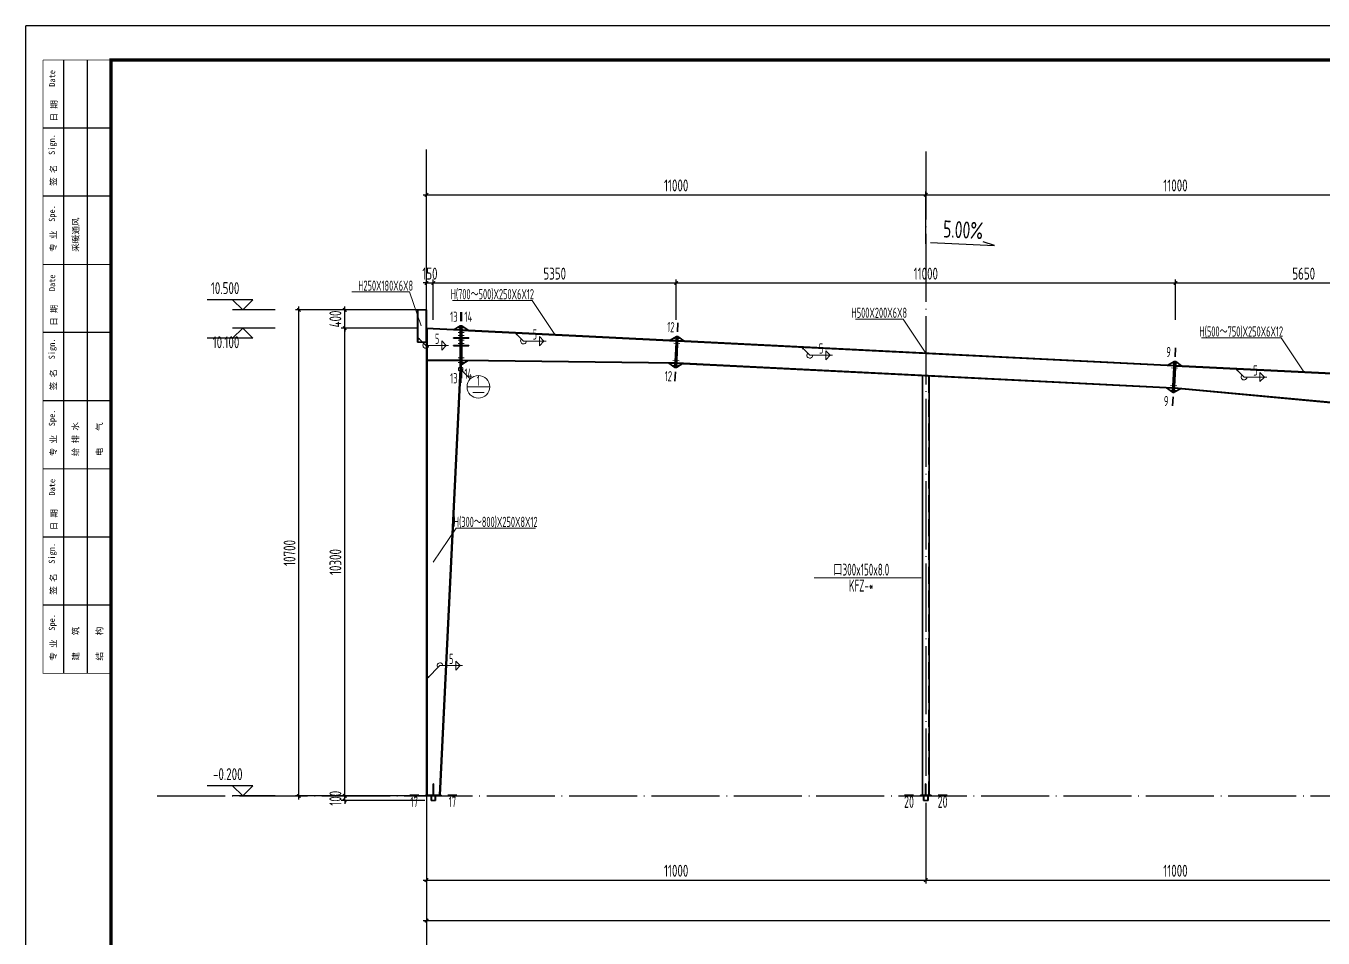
# Model space of a CAD drawing. Extents: x 899043 to 2598688, y -137197 to 211789.
# Drawn here: x 2015292 to 2072444, y 89980 to 130135 of the extents above; entities that cross this region are included whole.
import ezdxf
from ezdxf.enums import TextEntityAlignment as Align

# ---------------------------------------------------------------- set-up
doc = ezdxf.new("R2010")
doc.units = 0
doc.header["$LTSCALE"] = 1500
doc.header["$MEASUREMENT"] = 0
doc.linetypes.add('DASH', pattern=[0.35, 0.25, -0.1])
doc.linetypes.add('DOTE', pattern=[2.42, 2, -0.2, 0.02, -0.2])
for name, color, linetype in [('00-tk', 151, 'Continuous'), ('AXIS', 3, 'Continuous'), ('DIM', 3, 'Continuous'), ('THIN', 7, 'Continuous')]:
    doc.layers.add(name, color=color, linetype=linetype)
for name, color, linetype, lineweight in [('10', 7, 'Continuous', 35), ('114', 2, 'Continuous', 18), ('116', 1, 'Continuous', 35), ('14', 2, 'Continuous', 35), ('墙线__粗线', 7, 'Continuous', 18), ('字符串标注', 9, 'Continuous', 18), ('焊缝标注', 9, 'Continuous', 18), ('索引符号标注', 9, 'Continuous', 18), ('钢板标注', 9, 'Continuous', 18)]:
    doc.layers.add(name, color=color, linetype=linetype, lineweight=lineweight)
doc.styles.add('DS6HT', font='simhei.ttf', dxfattribs={"width": 0.8})
doc.styles.add('FromPkpm', font='Pkpmeng', dxfattribs={"width": 0.7, "bigfont": 'hztxt'})
doc.styles.add('TSSD_Dimension', font='Tssdeng.shx', dxfattribs={"width": 0.7, "bigfont": 'hztxt.shx'})
doc.styles.add('TSSD_Label', font='Tssdeng.shx', dxfattribs={"width": 0.7, "bigfont": 'hztxt.shx'})
doc.dimstyles.new('TSSD_75_150', dxfattribs={"dimtxt": 525, "dimasz": 150, "dimexe": 150, "dimexo": 375, "dimgap": 150, "dimtad": 1, "dimdec": 0, "dimlfac": 0.5, "dimzin": 0, "dimdsep": 46, "dimtxsty": 'TSSD_Dimension', "dimblk": 'ARCHTICK', "dimblk1": 'ARCHTICK', "dimblk2": 'ARCHTICK', "dimcen": 0, "dimdle": 150, "dimclrt": 7, "dimadec": 0, "dimazin": 0, "dimtfac": 1, "dimtdec": 0, "dimtix": 1, "dimtmove": 2, "dimatfit": 3, "dimfxl": 0, "dimtolj": 1, "dimtzin": 0, "dimarcsym": 0})

# ---------------------------------------------------------------- blocks, each defined once
blk = doc.blocks.new('_ArchTick')
at = {"color": 0, "linetype": 'ByBlock', "const_width": 0.4}
blk.add_lwpolyline([(-0.5, -0.5), (0.5, 0.5)], dxfattribs=at)
blk = doc.blocks.new('*D545')
at = {"layer": 'Defpoints', "color": 0}
for p in [(2033241, 118819), (2032941, 116819), (2033241, 116819)]:
    blk.add_point(p, dxfattribs=at)
at = {"layer": 'DIM', "color": 0, "lineweight": -2}
for p, q in [((2032941, 117194), (2032941, 118969)), ((2033241, 117194), (2033241, 118969)), ((2032941, 118819), (2032791, 118819)), ((2032941, 118819), (2033241, 118819)), ((2033241, 118819), (2033391, 118819))]:
    blk.add_line(p, q, dxfattribs=at)
at = {"layer": 'DIM', "color": 0, "lineweight": -2, "xscale": 150, "yscale": 150, "zscale": 150}
blk.add_blockref('_ArchTick', (2032941, 118819), dxfattribs=at)
at = {"layer": 'DIM', "color": 0, "lineweight": -2, "xscale": 150, "yscale": 150, "zscale": 150, "rotation": 180}
blk.add_blockref('_ArchTick', (2033241, 118819), dxfattribs=at)
at = {"layer": 'DIM', "color": 7, "insert": (2033091, 119231), "char_height": 525, "attachment_point": 5, "style": 'TSSD_Dimension'}
blk.add_mtext('\\A1;150', dxfattribs=at)
blk = doc.blocks.new('*D546')
at = {"layer": 'Defpoints', "color": 0}
for p in [(2043941, 118819), (2033241, 116819), (2043941, 116819)]:
    blk.add_point(p, dxfattribs=at)
at = {"layer": 'DIM', "color": 0, "lineweight": -2}
for p, q in [((2033241, 117194), (2033241, 118969)), ((2043941, 117194), (2043941, 118969)), ((2033091, 118819), (2044091, 118819))]:
    blk.add_line(p, q, dxfattribs=at)
at = {"layer": 'DIM', "color": 0, "lineweight": -2, "xscale": 150, "yscale": 150, "zscale": 150, "rotation": 180}
blk.add_blockref('_ArchTick', (2033241, 118819), dxfattribs=at)
at = {"layer": 'DIM', "color": 0, "lineweight": -2, "xscale": 150, "yscale": 150, "zscale": 150}
blk.add_blockref('_ArchTick', (2043941, 118819), dxfattribs=at)
at = {"layer": 'DIM', "color": 7, "insert": (2038591, 119231), "char_height": 525, "attachment_point": 5, "style": 'TSSD_Dimension'}
blk.add_mtext('\\A1;5350', dxfattribs=at)
blk = doc.blocks.new('*D547')
at = {"layer": 'Defpoints', "color": 0}
for p in [(2065941, 118819), (2043941, 116819), (2065941, 116819)]:
    blk.add_point(p, dxfattribs=at)
at = {"layer": 'DIM', "color": 0, "lineweight": -2}
for p, q in [((2043941, 117194), (2043941, 118969)), ((2065941, 117194), (2065941, 118969)), ((2043791, 118819), (2066091, 118819))]:
    blk.add_line(p, q, dxfattribs=at)
at = {"layer": 'DIM', "color": 0, "lineweight": -2, "xscale": 150, "yscale": 150, "zscale": 150, "rotation": 180}
blk.add_blockref('_ArchTick', (2043941, 118819), dxfattribs=at)
at = {"layer": 'DIM', "color": 0, "lineweight": -2, "xscale": 150, "yscale": 150, "zscale": 150}
blk.add_blockref('_ArchTick', (2065941, 118819), dxfattribs=at)
at = {"layer": 'DIM', "color": 7, "insert": (2054941, 119231), "char_height": 525, "attachment_point": 5, "style": 'TSSD_Dimension'}
blk.add_mtext('\\A1;11000', dxfattribs=at)
blk = doc.blocks.new('*D548')
at = {"layer": 'Defpoints', "color": 0}
for p in [(2077241, 118819), (2065941, 116819), (2077241, 116819)]:
    blk.add_point(p, dxfattribs=at)
at = {"layer": 'DIM', "color": 0, "lineweight": -2}
for p, q in [((2065941, 117194), (2065941, 118969)), ((2077241, 117194), (2077241, 118969)), ((2065791, 118819), (2077391, 118819))]:
    blk.add_line(p, q, dxfattribs=at)
at = {"layer": 'DIM', "color": 0, "lineweight": -2, "xscale": 150, "yscale": 150, "zscale": 150, "rotation": 180}
blk.add_blockref('_ArchTick', (2065941, 118819), dxfattribs=at)
at = {"layer": 'DIM', "color": 0, "lineweight": -2, "xscale": 150, "yscale": 150, "zscale": 150}
blk.add_blockref('_ArchTick', (2077241, 118819), dxfattribs=at)
at = {"layer": 'DIM', "color": 7, "insert": (2071591, 119231), "char_height": 525, "attachment_point": 5, "style": 'TSSD_Dimension'}
blk.add_mtext('\\A1;5650', dxfattribs=at)
blk = doc.blocks.new('*D556')
at = {"layer": 'Defpoints', "color": 0}
for p in [(2032941, 96314), (2054941, 96314), (2054941, 92530)]:
    blk.add_point(p, dxfattribs=at)
at = {"layer": 'DIM', "color": 0, "lineweight": -2}
for p, q in [((2032941, 95939), (2032941, 92380)), ((2054941, 95939), (2054941, 92380)), ((2032791, 92530), (2055091, 92530))]:
    blk.add_line(p, q, dxfattribs=at)
at = {"layer": 'DIM', "color": 0, "lineweight": -2, "xscale": 150, "yscale": 150, "zscale": 150, "rotation": 180}
blk.add_blockref('_ArchTick', (2032941, 92530), dxfattribs=at)
at = {"layer": 'DIM', "color": 0, "lineweight": -2, "xscale": 150, "yscale": 150, "zscale": 150}
blk.add_blockref('_ArchTick', (2054941, 92530), dxfattribs=at)
at = {"layer": 'DIM', "color": 7, "insert": (2043941, 92943), "char_height": 525, "attachment_point": 5, "style": 'TSSD_Dimension'}
blk.add_mtext('\\A1;11000', dxfattribs=at)
blk = doc.blocks.new('*D557')
at = {"layer": 'Defpoints', "color": 0}
for p in [(2054941, 96314), (2076941, 96314), (2076941, 92530)]:
    blk.add_point(p, dxfattribs=at)
at = {"layer": 'DIM', "color": 0, "lineweight": -2}
for p, q in [((2054941, 95939), (2054941, 92380)), ((2076941, 95939), (2076941, 92380)), ((2054791, 92530), (2077091, 92530))]:
    blk.add_line(p, q, dxfattribs=at)
at = {"layer": 'DIM', "color": 0, "lineweight": -2, "xscale": 150, "yscale": 150, "zscale": 150, "rotation": 180}
blk.add_blockref('_ArchTick', (2054941, 92530), dxfattribs=at)
at = {"layer": 'DIM', "color": 0, "lineweight": -2, "xscale": 150, "yscale": 150, "zscale": 150}
blk.add_blockref('_ArchTick', (2076941, 92530), dxfattribs=at)
at = {"layer": 'DIM', "color": 7, "insert": (2065941, 92943), "char_height": 525, "attachment_point": 5, "style": 'TSSD_Dimension'}
blk.add_mtext('\\A1;11000', dxfattribs=at)
blk = doc.blocks.new('*D562')
at = {"layer": 'Defpoints', "color": 0}
for p in [(2032941, 96314), (2140941, 96314), (2140941, 90750)]:
    blk.add_point(p, dxfattribs=at)
at = {"layer": 'DIM', "color": 0, "lineweight": -2}
for p, q in [((2032941, 95939), (2032941, 90600)), ((2140941, 95939), (2140941, 90600)), ((2032791, 90750), (2141091, 90750))]:
    blk.add_line(p, q, dxfattribs=at)
at = {"layer": 'DIM', "color": 0, "lineweight": -2, "xscale": 150, "yscale": 150, "zscale": 150, "rotation": 180}
blk.add_blockref('_ArchTick', (2032941, 90750), dxfattribs=at)
at = {"layer": 'DIM', "color": 0, "lineweight": -2, "xscale": 150, "yscale": 150, "zscale": 150}
blk.add_blockref('_ArchTick', (2140941, 90750), dxfattribs=at)
at = {"layer": 'DIM', "color": 7, "insert": (2086941, 91162), "char_height": 525, "attachment_point": 5, "style": 'TSSD_Dimension'}
blk.add_mtext('\\A1;54000', dxfattribs=at)
blk = doc.blocks.new('*D563')
at = {"layer": 'Defpoints', "color": 0}
for p in [(2029338, 96234), (2033241, 96234), (2033241, 96034)]:
    blk.add_point(p, dxfattribs=at)
at = {"layer": 'DIM', "color": 0, "lineweight": -2}
for p, q in [((2032866, 96234), (2029188, 96234)), ((2032866, 96034), (2029188, 96034)), ((2029338, 96234), (2029338, 96384)), ((2029338, 96034), (2029338, 96234)), ((2029338, 96034), (2029338, 95884))]:
    blk.add_line(p, q, dxfattribs=at)
at = {"layer": 'DIM', "color": 0, "lineweight": -2, "xscale": 150, "yscale": 150, "zscale": 150}
for p, rotation in [((2029338, 96234), 270), ((2029338, 96034), 90)]:
    blk.add_blockref('_ArchTick', p, dxfattribs=dict(at, rotation=rotation))
at = {"layer": 'DIM', "color": 7, "insert": (2028926, 96134), "char_height": 525, "attachment_point": 5, "rotation": 90, "style": 'TSSD_Dimension'}
blk.add_mtext('\\A1;100', dxfattribs=at)
blk = doc.blocks.new('*D568')
at = {"layer": 'Defpoints', "color": 0}
for p in [(2029338, 116834), (2032941, 116834), (2032941, 96234)]:
    blk.add_point(p, dxfattribs=at)
at = {"layer": 'DIM', "color": 0, "lineweight": -2}
for p, q in [((2032566, 116834), (2029188, 116834)), ((2029338, 96084), (2029338, 116984)), ((2032566, 96234), (2029188, 96234))]:
    blk.add_line(p, q, dxfattribs=at)
at = {"layer": 'DIM', "color": 0, "lineweight": -2, "xscale": 150, "yscale": 150, "zscale": 150}
for p, rotation in [((2029338, 116834), 90), ((2029338, 96234), 270)]:
    blk.add_blockref('_ArchTick', p, dxfattribs=dict(at, rotation=rotation))
at = {"layer": 'DIM', "color": 7, "insert": (2028926, 106534), "char_height": 525, "attachment_point": 5, "rotation": 90, "style": 'TSSD_Dimension'}
blk.add_mtext('\\A1;10300', dxfattribs=at)
blk = doc.blocks.new('*D569')
at = {"layer": 'Defpoints', "color": 0}
for p in [(2029338, 117634), (2032941, 117634), (2032941, 116834)]:
    blk.add_point(p, dxfattribs=at)
at = {"layer": 'DIM', "color": 0, "lineweight": -2}
for p, q in [((2029338, 117634), (2029338, 117784)), ((2032566, 117634), (2029188, 117634)), ((2029338, 116834), (2029338, 117634)), ((2032566, 116834), (2029188, 116834)), ((2029338, 116834), (2029338, 116684))]:
    blk.add_line(p, q, dxfattribs=at)
at = {"layer": 'DIM', "color": 0, "lineweight": -2, "xscale": 150, "yscale": 150, "zscale": 150}
for p, rotation in [((2029338, 117634), 270), ((2029338, 116834), 90)]:
    blk.add_blockref('_ArchTick', p, dxfattribs=dict(at, rotation=rotation))
at = {"layer": 'DIM', "color": 7, "insert": (2028926, 117234), "char_height": 525, "attachment_point": 5, "rotation": 90, "style": 'TSSD_Dimension'}
blk.add_mtext('\\A1;400', dxfattribs=at)
blk = doc.blocks.new('*D570')
at = {"layer": 'Defpoints', "color": 0}
for p in [(2027320, 117634), (2030204, 117634), (2030204, 96234)]:
    blk.add_point(p, dxfattribs=at)
at = {"layer": 'DIM', "color": 0, "lineweight": -2}
for p, q in [((2027320, 96084), (2027320, 117784)), ((2029829, 117634), (2027170, 117634)), ((2029829, 96234), (2027170, 96234))]:
    blk.add_line(p, q, dxfattribs=at)
at = {"layer": 'DIM', "color": 0, "lineweight": -2, "xscale": 150, "yscale": 150, "zscale": 150}
for p, rotation in [((2027320, 117634), 90), ((2027320, 96234), 270)]:
    blk.add_blockref('_ArchTick', p, dxfattribs=dict(at, rotation=rotation))
at = {"layer": 'DIM', "color": 7, "insert": (2026907, 106934), "char_height": 525, "attachment_point": 5, "rotation": 90, "style": 'TSSD_Dimension'}
blk.add_mtext('\\A1;10700', dxfattribs=at)
blk = doc.blocks.new('*D571')
at = {"layer": 'Defpoints', "color": 0}
for p in [(2054941, 122702), (2032941, 120168), (2054941, 120168)]:
    blk.add_point(p, dxfattribs=at)
at = {"layer": 'DIM', "color": 0, "lineweight": -2}
for p, q in [((2032791, 122702), (2055091, 122702)), ((2032941, 120543), (2032941, 122852)), ((2054941, 120543), (2054941, 122852))]:
    blk.add_line(p, q, dxfattribs=at)
at = {"layer": 'DIM', "color": 0, "lineweight": -2, "xscale": 150, "yscale": 150, "zscale": 150, "rotation": 180}
blk.add_blockref('_ArchTick', (2032941, 122702), dxfattribs=at)
at = {"layer": 'DIM', "color": 0, "lineweight": -2, "xscale": 150, "yscale": 150, "zscale": 150}
blk.add_blockref('_ArchTick', (2054941, 122702), dxfattribs=at)
at = {"layer": 'DIM', "color": 7, "insert": (2043941, 123115), "char_height": 525, "attachment_point": 5, "style": 'TSSD_Dimension'}
blk.add_mtext('\\A1;11000', dxfattribs=at)
blk = doc.blocks.new('*D572')
at = {"layer": 'Defpoints', "color": 0}
for p in [(2076941, 122702), (2054941, 120168), (2076941, 120168)]:
    blk.add_point(p, dxfattribs=at)
at = {"layer": 'DIM', "color": 0, "lineweight": -2}
for p, q in [((2054791, 122702), (2077091, 122702)), ((2054941, 120543), (2054941, 122852)), ((2076941, 120543), (2076941, 122852))]:
    blk.add_line(p, q, dxfattribs=at)
at = {"layer": 'DIM', "color": 0, "lineweight": -2, "xscale": 150, "yscale": 150, "zscale": 150, "rotation": 180}
blk.add_blockref('_ArchTick', (2054941, 122702), dxfattribs=at)
at = {"layer": 'DIM', "color": 0, "lineweight": -2, "xscale": 150, "yscale": 150, "zscale": 150}
blk.add_blockref('_ArchTick', (2076941, 122702), dxfattribs=at)
at = {"layer": 'DIM', "color": 7, "insert": (2065941, 123115), "char_height": 525, "attachment_point": 5, "style": 'TSSD_Dimension'}
blk.add_mtext('\\A1;11000', dxfattribs=at)
blk = doc.blocks.new('会签')
at = {"layer": '00-tk'}
for p, q in [((-1400, 24000), (-1400, 6000)), ((-700, 24000), (-700, 6000)), ((0, 22000), (-2000, 22000)), ((0, 20000), (-2000, 20000)), ((0, 16000), (-2000, 16000)), ((0, 14000), (-2000, 14000)), ((0, 10000), (-2000, 10000)), ((0, 8000), (-2000, 8000))]:
    blk.add_line(p, q, dxfattribs=at)
at = {"layer": '00-tk', "const_width": 24.7}
for points in [[(0, 6000), (-2000, 6000), (-2000, 24000)], [(0, 24000), (-2000, 24000)], [(0, 18000), (-2000, 18000)], [(0, 12000), (-2000, 12000)]]:
    blk.add_lwpolyline(points, dxfattribs=at)
at = {"layer": '00-tk', "style": 'DS6HT'}
for s, p in [('Date', (-1642, 23216)), ('日 期', (-1589, 22196)), ('Sign.', (-1651, 21215)), ('签 名', (-1603, 20306)), ('Spe.', (-1648, 19251)), ('采暖通风', (-948, 18370)), ('专 业', (-1608, 18369)), ('Date', (-1642, 17216)), ('日 期', (-1589, 16196)), ('Sign.', (-1651, 15215)), ('签 名', (-1603, 14306)), ('Spe.', (-1648, 13251)), ('给 排 水', (-956, 12372)), ('电    气', (-251, 12372)), ('专 业', (-1608, 12369)), ('Date', (-1642, 11216)), ('日 期', (-1589, 10196)), ('Sign.', (-1651, 9215)), ('签 名', (-1603, 8306)), ('Spe.', (-1648, 7251)), ('建    筑', (-948, 6372)), ('结    构', (-248, 6374)), ('专 业', (-1608, 6369))]:
    blk.add_text(s, height=180, rotation=90, dxfattribs=at).set_placement(p)
blk = doc.blocks.new('A$C16496DF1')
at = {"layer": '00-tk'}
for p, q in [((0, 0), (0, 126150)), ((3750, 1500), (3750, 124650))]:
    blk.add_line(p, q, dxfattribs=at)
at = {"layer": '00-tk', "linetype": 'Continuous'}
blk.add_line((178350, 126150), (0, 126150), dxfattribs=at)
at = {"layer": '00-tk', "const_width": 150}
blk.add_lwpolyline([(3750, 124650), (176850, 124650), (176850, 1500), (3750, 1500)], close=True, dxfattribs=at)
at = {"layer": '00-tk', "xscale": 1.5, "yscale": 1.5, "zscale": 1.5}
blk.add_blockref('会签', (3750, 88650), dxfattribs=at)

msp = doc.modelspace()

# ---------------------------------------------------------------- hatches: boundary and pattern name
at = {"layer": '焊缝标注'}
for points in [[(2036861.2, 116613.9), (2036921.1, 116532.4), (2036942.3, 116553.6)], [(2032556.9, 116422.7), (2032616.8, 116341.2), (2032638.1, 116362.3)], [(2049476.1, 115991.1), (2049535.9, 115909.7), (2049557.2, 115930.8)], [(2068610.5, 115030), (2068670.3, 114948.5), (2068691.6, 114969.6)], [(2032964.9, 101407.6), (2033046.2, 101467.7), (2033025, 101488.9)]]:
    msp.add_hatch(color=256, dxfattribs=at).paths.add_polyline_path(points)

# ---------------------------------------------------------------- linework, layer by layer
at = {"color": 3, "lineweight": 35, "ltscale": 2}
for p, q in [((2032540.9, 116218.9), (2032540.9, 117633.9)), ((2032540.9, 117633.9), (2032556.9, 117633.9)), ((2032540.9, 117633.9), (2032940.9, 117633.9)), ((2032556.9, 116218.9), (2032556.9, 117633.9)), ((2032924.9, 116218.9), (2032924.9, 117633.9)), ((2032924.9, 117633.9), (2032940.9, 117633.9)), ((2032940.9, 116218.9), (2032940.9, 117633.9)), ((2032940.9, 96273.9), (2032940.9, 116809.9)), ((2032940.9, 116809.9), (2032964.9, 116808.7)), ((2032964.9, 96273.9), (2032964.9, 116808.7)), ((2034501.7, 116755.9), (2043940.9, 116283.9)), ((2034501.7, 116731.9), (2043939.7, 116260)), ((2032540.9, 116218.9), (2032940.9, 116218.9)), ((2044012, 116264.3), (2065868.2, 115171.5)), ((2044012.8, 116280.3), (2065869, 115187.5)), ((2033516.9, 96273.9), (2034429.7, 115023.8)), ((2033540.9, 96273.9), (2034453.7, 115023.8)), ((2034429.7, 115023.8), (2034453.7, 115023.8)), ((2034501.7, 115427.9), (2043892.2, 115309.2)), ((2034501.7, 115403.8), (2043891, 115285.2)), ((2043962.9, 115281.6), (2065819.7, 114188.7)), ((2043963.7, 115297.6), (2065820.5, 114204.7)), ((2065939.7, 115160), (2076622.7, 114640)), ((2065940.9, 115183.9), (2076622.7, 114664)), ((2054790.9, 114743), (2054790.9, 96273.9)), ((2055090.9, 114728), (2055090.9, 96273.9)), ((2065891.6, 114185.2), (2076622.7, 113186.4)), ((2065892.8, 114209.2), (2076622.7, 113210.6))]:
    msp.add_line(p, q, dxfattribs=at)
at = {"color": 3, "linetype": 'DASH', "lineweight": 35, "ltscale": 2}
for p, q in [((2054800.9, 114742.5), (2054800.9, 96273.9)), ((2055080.9, 114728.5), (2055080.9, 96273.9))]:
    msp.add_line(p, q, dxfattribs=at)
at = {"layer": '10', "lineweight": 35, "ltscale": 2}
for p, q in [((2034447.7, 117533.8), (2034447.7, 117133.8)), ((2034483.7, 117533.8), (2034483.7, 117133.8)), ((2044015.8, 117061.2), (2043995.8, 116661.7)), ((2065943.4, 115964.8), (2065923.7, 115565.3)), ((2034483.7, 114623.8), (2034483.7, 115023.8)), ((2043887.9, 114502.3), (2043907.8, 114901.8)), ((2034447.7, 114423.8), (2034447.7, 114823.8)), ((2065817.1, 113405.9), (2065836.9, 113805.4)), ((2032200.9, 96273.9), (2032600.9, 96273.9)), ((2034280.9, 96273.9), (2033880.9, 96273.9)), ((2054000.9, 96273.9), (2054400.9, 96273.9)), ((2055880.9, 96273.9), (2055480.9, 96273.9))]:
    msp.add_line(p, q, dxfattribs=at)
at = {"layer": '114', "lineweight": 18, "ltscale": 2}
for p, q in [((2034329.7, 116845.9), (2034601.7, 116845.9)), ((2034329.7, 116641.9), (2034601.7, 116641.9)), ((2034329.7, 116501.9), (2034601.7, 116501.9)), ((2034329.7, 116301.9), (2034601.7, 116301.9)), ((2034329.7, 116161.9), (2034601.7, 116161.9)), ((2043835.3, 116175.1), (2044107, 116161.5)), ((2043845.5, 116378.8), (2044117.2, 116365.2)), ((2034329.7, 115517.9), (2034601.7, 115517.9)), ((2034329.7, 115313.8), (2034601.7, 115313.8)), ((2043786.6, 115200.3), (2044058.3, 115186.7)), ((2043796.8, 115404), (2044068.4, 115390.5)), ((2065763.9, 115086.6), (2066035.6, 115073.2)), ((2065773.5, 115282.3), (2066045.2, 115268.9)), ((2065715.4, 114103.8), (2065987.1, 114090.4)), ((2065725.1, 114299.5), (2065996.7, 114286.1))]:
    msp.add_line(p, q, dxfattribs=at)
at = {"layer": '114', "color": 1, "lineweight": 70, "ltscale": 2}
for p, q in [((2034429.7, 116845.9), (2034501.7, 116845.9)), ((2034429.7, 116641.9), (2034501.7, 116641.9)), ((2034429.7, 116501.9), (2034501.7, 116501.9)), ((2034429.7, 116301.9), (2034501.7, 116301.9)), ((2034429.7, 116161.9), (2034501.7, 116161.9)), ((2043935.2, 116170.1), (2044007.1, 116166.5)), ((2043945.4, 116373.8), (2044017.3, 116370.2)), ((2034429.7, 115517.9), (2034501.7, 115517.9)), ((2034429.7, 115313.8), (2034501.7, 115313.8)), ((2043886.5, 115195.3), (2043958.4, 115191.7)), ((2043896.7, 115399.1), (2043968.6, 115395.5)), ((2065863.8, 115081.7), (2065935.7, 115078.1)), ((2065873.4, 115277.4), (2065945.3, 115273.9)), ((2065815.3, 114098.8), (2065887.2, 114095.3)), ((2065824.9, 114294.6), (2065896.9, 114291.1))]:
    msp.add_line(p, q, dxfattribs=at)
at = {"layer": '116', "lineweight": 35, "ltscale": 2}
for p, q in [((2033140.9, 96233.9), (2033140.9, 96033.9)), ((2033340.9, 96033.9), (2033140.9, 96033.9)), ((2033157.9, 96233.9), (2033157.9, 96033.9)), ((2033323.9, 96233.9), (2033323.9, 96033.9)), ((2033340.9, 96233.9), (2033340.9, 96033.9)), ((2054840.9, 96233.9), (2054840.9, 96033.9)), ((2054840.9, 96033.9), (2055040.9, 96033.9)), ((2054857.9, 96233.9), (2054857.9, 96033.9)), ((2055023.9, 96233.9), (2055023.9, 96033.9)), ((2055040.9, 96233.9), (2055040.9, 96033.9))]:
    msp.add_line(p, q, dxfattribs=at)
at = {"layer": '14', "lineweight": 35, "ltscale": 2}
for p, q in [((2032940.9, 116833.9), (2034429.7, 116759.5)), ((2032940.9, 116809.9), (2032940.9, 116833.9)), ((2034429.7, 116735.5), (2032940.9, 116809.9)), ((2034160, 116773), (2034429.7, 116929.5)), ((2034389.7, 116761.5), (2034160, 116773)), ((2034429.7, 116799.5), (2034389.7, 116761.5)), ((2034429.7, 115023.8), (2034429.7, 116933.8)), ((2034429.7, 116933.8), (2034465.7, 116933.8)), ((2034429.7, 116929.5), (2034429.7, 116799.5)), ((2034429.7, 116759.5), (2034429.7, 116735.5)), ((2034465.7, 116933.8), (2034465.7, 115023.8)), ((2034465.7, 115223.8), (2034465.7, 116933.8)), ((2034465.7, 116933.8), (2034501.7, 116933.8)), ((2034501.7, 116933.8), (2034501.7, 115223.8)), ((2034501.7, 116795.9), (2034501.7, 116925.9)), ((2034501.7, 116925.9), (2034771.3, 116742.4)), ((2034541.6, 116753.9), (2034501.7, 116795.9)), ((2034771.3, 116742.4), (2034541.6, 116753.9)), ((2034429.7, 116411.9), (2034129.7, 116411.9)), ((2034129.7, 116411.9), (2034129.7, 116391.9)), ((2034129.7, 116391.9), (2034429.7, 116391.9)), ((2034429.7, 116071.9), (2034129.7, 116071.9)), ((2034129.7, 116071.9), (2034129.7, 116051.9)), ((2034129.7, 116051.9), (2034429.7, 116051.9)), ((2034429.7, 116391.9), (2034429.7, 116411.9)), ((2034429.7, 116051.9), (2034429.7, 116071.9)), ((2034501.7, 116411.9), (2034801.7, 116411.9)), ((2034501.7, 116391.9), (2034501.7, 116411.9)), ((2034801.7, 116391.9), (2034501.7, 116391.9)), ((2034501.7, 116071.9), (2034801.7, 116071.9)), ((2034501.7, 116051.9), (2034501.7, 116071.9)), ((2034801.7, 116051.9), (2034501.7, 116051.9)), ((2034801.7, 116411.9), (2034801.7, 116391.9)), ((2034801.7, 116071.9), (2034801.7, 116051.9)), ((2043671.2, 116297.4), (2043949.9, 116463.7)), ((2043901, 116285.9), (2043671.2, 116297.4)), ((2043881.9, 115103.4), (2043949.9, 116463.7)), ((2043942.9, 116323.9), (2043901, 116285.9)), ((2043985.8, 116461.9), (2043917.8, 115101.6)), ((2043917.8, 115101.6), (2043985.8, 116461.9)), ((2043949.9, 116463.7), (2043942.9, 116323.9)), ((2043949.9, 116463.7), (2043985.8, 116461.9)), ((2044021.8, 116460.1), (2043953.8, 115099.8)), ((2043985.8, 116461.9), (2044021.8, 116460.1)), ((2044014.8, 116320.3), (2044021.8, 116460.1)), ((2044052.8, 116278.3), (2044014.8, 116320.3)), ((2044021.8, 116460.1), (2044282.5, 116266.8)), ((2044282.5, 116266.8), (2044052.8, 116278.3)), ((2032964.9, 115427.8), (2034429.7, 115427.8)), ((2032964.9, 115403.8), (2032964.9, 115427.8)), ((2034429.7, 115403.8), (2032964.9, 115403.8)), ((2034429.7, 115427.8), (2034429.7, 115403.8)), ((2034465.7, 115023.8), (2034429.7, 115023.8)), ((2034501.7, 115223.8), (2034465.7, 115223.8)), ((2034501.7, 115363.8), (2034541.7, 115403.3)), ((2034771.6, 115400.4), (2034501.7, 115233.8)), ((2034501.7, 115233.8), (2034501.7, 115363.8)), ((2034541.7, 115403.3), (2034771.6, 115400.4)), ((2043882, 115105.4), (2043621, 115288.6)), ((2043621, 115288.6), (2043851, 115285.7)), ((2043851, 115285.7), (2043889, 115245.2)), ((2043917.8, 115101.6), (2043881.9, 115103.4)), ((2043889, 115245.2), (2043882, 115105.4)), ((2043953.8, 115099.8), (2043917.8, 115101.6)), ((2044232.5, 115268.1), (2043953.9, 115101.8)), ((2043953.9, 115101.8), (2043960.9, 115241.6)), ((2043960.9, 115241.6), (2044002.8, 115279.6)), ((2044002.8, 115279.6), (2044232.5, 115268.1)), ((2065599.3, 115201), (2065877.9, 115367.3)), ((2065829, 115189.5), (2065599.3, 115201)), ((2065810.8, 114007), (2065877.9, 115367.3)), ((2065871, 115227.5), (2065829, 115189.5)), ((2065913.8, 115365.5), (2065846.7, 114005.2)), ((2065846.7, 114005.2), (2065913.8, 115365.5)), ((2065877.9, 115367.3), (2065871, 115227.5)), ((2065877.9, 115367.3), (2065913.8, 115365.5)), ((2065949.8, 115363.8), (2065882.7, 114003.4)), ((2065913.8, 115365.5), (2065949.8, 115363.8)), ((2065942.9, 115223.9), (2065949.8, 115363.7)), ((2065980.9, 115182), (2065942.9, 115223.9)), ((2065949.8, 115363.7), (2066210.6, 115170.8)), ((2066210.6, 115170.8), (2065980.9, 115182)), ((2065810.9, 114009), (2065550.1, 114202.2)), ((2065550.1, 114202.2), (2065779.8, 114190.7)), ((2065779.8, 114190.7), (2065817.7, 114148.8)), ((2065846.7, 114005.2), (2065810.8, 114007)), ((2065817.7, 114148.8), (2065810.9, 114009)), ((2065882.7, 114003.4), (2065846.7, 114005.2)), ((2066160.5, 114160.1), (2065882.8, 114005.4)), ((2065882.8, 114005.4), (2065889.7, 114145.2)), ((2065889.7, 114145.2), (2065931.5, 114181.5)), ((2065931.5, 114181.5), (2066160.5, 114160.1)), ((2033230.9, 96273.9), (2033230.9, 96773.9)), ((2033230.9, 96773.9), (2033250.9, 96773.9)), ((2033250.9, 96773.9), (2033250.9, 96273.9)), ((2054932.9, 96273.9), (2054932.9, 96773.9)), ((2054932.9, 96773.9), (2054948.9, 96773.9)), ((2054948.9, 96773.9), (2054948.9, 96273.9)), ((2032900.9, 96233.9), (2032900.9, 96273.9)), ((2032900.9, 96273.9), (2033580.9, 96273.9)), ((2033580.9, 96233.9), (2032900.9, 96233.9)), ((2033250.9, 96273.9), (2033230.9, 96273.9)), ((2033230.9, 96273.9), (2033250.9, 96273.9)), ((2033580.9, 96273.9), (2033580.9, 96233.9)), ((2054700.9, 96233.9), (2054700.9, 96273.9)), ((2054700.9, 96273.9), (2055180.9, 96273.9)), ((2055180.9, 96233.9), (2054700.9, 96233.9)), ((2054948.9, 96273.9), (2054932.9, 96273.9)), ((2055180.9, 96273.9), (2055180.9, 96233.9))]:
    msp.add_line(p, q, dxfattribs=at)
at = {"layer": 'AXIS', "color": 253, "linetype": 'DOTE'}
for p, q in [((2032940.9, 97208.3), (2032940.9, 124692.4)), ((2054940.9, 124612.4), (2054940.9, 97128.3)), ((2021072.9, 96233.9), (2154217.9, 96233.9))]:
    msp.add_line(p, q, dxfattribs=at)
at = {"layer": 'AXIS'}
msp.add_line((2032940.9, 97208.3), (2032940.9, 88628.7), dxfattribs=at)
at = {"layer": 'THIN'}
for p, q in [((2024392.1, 118083.9), (2023281.5, 118083.9)), ((2024842.1, 117633.9), (2024392.1, 118083.9)), ((2025292.1, 118083.9), (2024392.1, 118083.9)), ((2024842.1, 117633.9), (2025292.1, 118083.9)), ((2026270.6, 117633.9), (2024392.1, 117633.9)), ((2026270.6, 116833.9), (2024392.1, 116833.9)), ((2026270.6, 116833.9), (2024392.1, 116833.9)), ((2024842.1, 116833.9), (2024392.1, 116383.9)), ((2024842.1, 116833.9), (2025292.1, 116383.9)), ((2024392.1, 116383.9), (2023281.5, 116383.9)), ((2025292.1, 116383.9), (2024392.1, 116383.9)), ((2024392.1, 96683.9), (2023281.5, 96683.9)), ((2024842.1, 96233.9), (2024392.1, 96683.9)), ((2025292.1, 96683.9), (2024392.1, 96683.9)), ((2024842.1, 96233.9), (2025292.1, 96683.9)), ((2026270.6, 96233.9), (2024392.1, 96233.9))]:
    msp.add_line(p, q, dxfattribs=at)
msp.add_lwpolyline([(2055141, 120605.6), (2057964.4, 120464.4), (2057464.7, 120625.4)], dxfattribs=at)
at = {"layer": '墙线__粗线', "lineweight": 18, "ltscale": 2}
msp.add_circle((2034447.7, 115023.8), 100, dxfattribs=at)
at = {"layer": '字符串标注', "lineweight": 18, "ltscale": 2}
for p, q in [((2032190.9, 118426.4), (2029652.6, 118426.4)), ((2032709, 116926.4), (2032190.9, 118426.4)), ((2037590.9, 118051.4), (2034090.9, 118051.4)), ((2038590.9, 116551.4), (2037590.9, 118051.4)), ((2053940.9, 117233.9), (2051840.9, 117233.9)), ((2054940.9, 115733.9), (2053940.9, 117233.9)), ((2070590.9, 116408.9), (2067090.9, 116408.9)), ((2071590.9, 114908.9), (2070590.9, 116408.9)), ((2033240.9, 106526.4), (2034240.9, 108026.4)), ((2034240.9, 108026.4), (2037740.9, 108026.4))]:
    msp.add_line(p, q, dxfattribs=at)
at = {"layer": '字符串标注', "color": 0, "lineweight": 18, "ltscale": 2}
msp.add_line((2054740.9, 105844.5), (2050028.8, 105844.5), dxfattribs=at)
at = {"layer": '字符串标注', "ltscale": 2}
for points in [[(2054941, 120427.8, 0.2, 0.2, 1), (2054940.8, 120427.8, 0.2, 0.2, 1)], [(2033191, 116926.4, 0.2, 0.2, 1), (2033190.8, 116926.4, 0.2, 0.2, 1)], [(2038591, 116551.4, 0.2, 0.2, 1), (2038590.8, 116551.4, 0.2, 0.2, 1)], [(2071591, 114908.9, 0.2, 0.2, 1), (2071590.8, 114908.9, 0.2, 0.2, 1)], [(2033241, 106526.4, 0.2, 0.2, 1), (2033240.8, 106526.4, 0.2, 0.2, 1)]]:
    msp.add_lwpolyline(points, format="xyseb", close=True, dxfattribs=at)
at = {"layer": '焊缝标注', "lineweight": 18, "ltscale": 2}
for p, q in [((2036861.2, 116613.9), (2037213.7, 116259.3)), ((2032556.9, 116422.7), (2032909.5, 116068.1)), ((2032909.5, 116068.1), (2033909.5, 116068.1)), ((2033609.5, 116268.1), (2033809.5, 116068.1)), ((2033609.5, 116068.1), (2033609.5, 116268.1)), ((2033609.5, 115868.1), (2033809.5, 116068.1)), ((2033609.5, 116068.1), (2033609.5, 115868.1)), ((2037213.7, 116259.3), (2038213.7, 116259.3)), ((2037913.7, 116459.3), (2038113.7, 116259.3)), ((2037913.7, 116259.3), (2037913.7, 116459.3)), ((2037913.7, 116059.3), (2038113.7, 116259.3)), ((2037913.7, 116259.3), (2037913.7, 116059.3)), ((2049476.1, 115991.1), (2049828.6, 115636.6)), ((2049828.6, 115636.6), (2050828.6, 115636.6)), ((2050528.6, 115836.6), (2050728.6, 115636.6)), ((2050528.6, 115636.6), (2050528.6, 115836.6)), ((2050528.6, 115436.6), (2050728.6, 115636.6)), ((2050528.6, 115636.6), (2050528.6, 115436.6)), ((2068610.5, 115030), (2068963, 114675.4)), ((2068963, 114675.4), (2069963, 114675.4)), ((2069663, 114875.4), (2069863, 114675.4)), ((2069663, 114675.4), (2069663, 114875.4)), ((2069663, 114475.4), (2069863, 114675.4)), ((2069663, 114675.4), (2069663, 114475.4)), ((2032964.9, 101407.6), (2033530.8, 101973.1)), ((2033530.8, 101973.1), (2034530.8, 101973.1)), ((2034230.8, 102173.1), (2034430.8, 101973.1)), ((2034230.8, 101973.1), (2034230.8, 102173.1)), ((2034230.8, 101773.1), (2034430.8, 101973.1)), ((2034230.8, 101973.1), (2034230.8, 101773.1))]:
    msp.add_line(p, q, dxfattribs=at)
at = {"layer": '焊缝标注', "linetype": 'Continuous'}
for points in [[(2036861.2, 116613.9), (2036921.1, 116532.4), (2036942.3, 116553.6)], [(2032556.9, 116422.7), (2032616.8, 116341.2), (2032638.1, 116362.3)], [(2049476.1, 115991.1), (2049535.9, 115909.7), (2049557.2, 115930.8)], [(2068610.5, 115030), (2068670.3, 114948.5), (2068691.6, 114969.6)], [(2032964.9, 101407.6), (2033046.2, 101467.7), (2033025, 101488.9)]]:
    msp.add_lwpolyline(points, close=True, dxfattribs=at)
at = {"layer": '焊缝标注', "lineweight": 18, "ltscale": 2}
for centre, start, end in [((2032909.5, 116068.1), 134.84035, 0), ((2037213.7, 116259.3), 134.84036, 0), ((2049828.6, 115636.6), 134.84032, 0), ((2068963, 114675.4), 134.84032, 0), ((2033530.8, 101973.1), 0, 224.97717)]:
    msp.add_arc(centre, 125, start, end, dxfattribs=at)
at = {"layer": '索引符号标注', "lineweight": 18, "ltscale": 2}
for p, q in [((2034518.4, 114953.1), (2034871.9, 114599.6)), ((2034725.5, 114246), (2035725.5, 114246)), ((2034975.5, 113996), (2035475.5, 113996))]:
    msp.add_line(p, q, dxfattribs=at)
msp.add_circle((2035225.5, 114246), 500, dxfattribs=at)

# ---------------------------------------------------------------- block references
at = {"layer": '钢板标注', "color": 2, "linetype": 'ByBlock'}
msp.add_blockref('A$C16496DF1', (2015291.9, 3985.4), dxfattribs=at)

# ---------------------------------------------------------------- texts
at = {"layer": '10', "lineweight": 25, "style": 'FromPkpm', "width": 0.64}
for s, p in [('13', (2034147.7, 117333.8)), ('14', (2034783.7, 117333.8)), ('14', (2034783.7, 114823.8)), ('13', (2034147.7, 114623.8)), ('17', (2032400.9, 95973.9)), ('17', (2034080.9, 95973.9))]:
    msp.add_text(s, height=450, dxfattribs=at).set_placement(p, align=Align.MIDDLE_CENTER)
for s, rotation, p in [('12', 357.13763, (2043706.2, 116876.4)), ('9', 357.1759, (2065633.9, 115779.8)), ('12', 357.13763, (2043598.2, 114717.1)), ('9', 357.1759, (2065527.4, 113620.5))]:
    msp.add_text(s, height=450, rotation=rotation, dxfattribs=at).set_placement(p, align=Align.MIDDLE_CENTER)
at = {"layer": '10', "color": 7, "lineweight": 25, "style": 'FromPkpm', "width": 0.64}
for p in [(2054200.9, 95973.9), (2055680.9, 95973.9)]:
    msp.add_text('20', height=525, dxfattribs=at).set_placement(p, align=Align.MIDDLE_CENTER)
at = {"layer": 'THIN', "style": 'TSSD_Label', "width": 0.7}
msp.add_text('5.00%', height=750, rotation=357.13615, dxfattribs=at).set_placement((2056583.9, 121159.2), align=Align.MIDDLE)
at = {"layer": 'THIN', "color": 7, "style": 'TSSD_Label', "width": 0.7}
for s, rotation, p in [('10.500', 0, (2024695, 118173.3)), ('10.100', 360, (2024695, 115789.7)), ('-0.200', 0, (2024836.3, 96773.4))]:
    msp.add_text(s, height=525, rotation=rotation, dxfattribs=at).set_placement(p, align=Align.BOTTOM_RIGHT)
at = {"layer": '字符串标注', "lineweight": 25, "style": 'FromPkpm', "width": 0.58}
for s, p in [('H250X180X6X8', (2031140.9, 118476.4)), ('H(700～500)X250X6X12', (2035840.9, 118101.4)), ('H500X200X6X8', (2052890.9, 117283.9)), ('H(500～750)X250X6X12', (2068840.9, 116458.9)), ('H(300～800)X250X8X12', (2035990.9, 108076.4))]:
    msp.add_text(s, height=450, dxfattribs=at).set_placement(p, align=Align.CENTER)
at = {"layer": '字符串标注', "color": 0, "lineweight": 25, "style": 'FromPkpm', "width": 0.58}
for s, p in [('口300x150x8.0', (2052094.8, 105936.4)), ('KFZ-*', (2052094.8, 105232))]:
    msp.add_text(s, height=525, dxfattribs=at).set_placement(p, align=Align.CENTER)
at = {"layer": '焊缝标注', "lineweight": 25, "style": 'FromPkpm', "width": 0.58}
for p in [(2037713.7, 116329.3), (2033409.5, 116138.1), (2050328.6, 115706.6), (2069463, 114745.4), (2034030.8, 102043.1)]:
    msp.add_text('5', height=450, dxfattribs=at).set_placement(p, align=Align.CENTER)
at = {"layer": '索引符号标注', "lineweight": 25, "style": 'FromPkpm', "width": 0.58}
msp.add_text('1', height=450, dxfattribs=at).set_placement((2035225.5, 114296), align=Align.CENTER)

# ---------------------------------------------------------------- dimensions: what is measured, and where the dimension line sits
at = {"layer": 'DIM'}
for base, p1, p2, picture, middle in [((2054940.9, 122702.3), (2032940.9, 120168.2), (2054940.9, 120168.2), '*D571', (2043940.9, 123114.8)), ((2076940.9, 122702.3), (2054940.9, 120168.2), (2076940.9, 120168.2), '*D572', (2065940.9, 123114.8))]:
    dim = msp.add_linear_dim(base=base, p1=p1, p2=p2, dimstyle='TSSD_75_150', dxfattribs=at)
    dim.commit()
    dim.dimension.update_dxf_attribs({"geometry": picture, "text_midpoint": middle})
for base, p1, p2, text, picture, middle in [((2033240.9, 118818.9), (2032940.9, 116818.9), (2033240.9, 116818.9), '150', '*D545', (2033090.9, 119231.4)), ((2043940.9, 118818.9), (2033240.9, 116818.9), (2043940.9, 116818.9), '5350', '*D546', (2038590.9, 119231.4)), ((2065940.9, 118818.9), (2043940.9, 116818.9), (2065940.9, 116818.9), '11000', '*D547', (2054940.9, 119231.4)), ((2077240.9, 118818.9), (2065940.9, 116818.9), (2077240.9, 116818.9), '5650', '*D548', (2071590.9, 119231.4))]:
    dim = msp.add_linear_dim(base=base, p1=p1, p2=p2, text=text, dimstyle='TSSD_75_150', dxfattribs=at)
    dim.commit()
    dim.dimension.update_dxf_attribs({"geometry": picture, "text_midpoint": middle})
for base, p1, p2, picture, middle in [((2027319.8, 117633.9), (2030204.4, 96233.9), (2030204.4, 117633.9), '*D570', (2026907.3, 106933.9)), ((2029338.4, 117633.9), (2032940.9, 116833.9), (2032940.9, 117633.9), '*D569', (2028925.9, 117233.9)), ((2029338.4, 116833.9), (2032940.9, 96233.9), (2032940.9, 116833.9), '*D568', (2028925.9, 106533.9)), ((2029338.4, 96233.9), (2033240.9, 96033.9), (2033240.9, 96233.9), '*D563', (2028925.9, 96133.9))]:
    dim = msp.add_linear_dim(base=base, p1=p1, p2=p2, angle=90, dimstyle='TSSD_75_150', dxfattribs=at)
    dim.commit()
    dim.dimension.update_dxf_attribs({"geometry": picture, "text_midpoint": middle})
for p1, p2, distance, picture, middle in [((2032940.9, 96313.9), (2054940.9, 96313.9), -3783.6, '*D556', (2043940.9, 92942.8)), ((2032940.9, 96313.9), (2140940.9, 96313.9), -5564.3, '*D562', (2086940.9, 91162.2)), ((2054940.9, 96313.9), (2076940.9, 96313.9), -3783.6, '*D557', (2065940.9, 92942.8))]:
    dim = msp.add_aligned_dim(p1=p1, p2=p2, distance=distance, dimstyle='TSSD_75_150', dxfattribs=at)
    dim.commit()
    dim.dimension.update_dxf_attribs({"geometry": picture, "text_midpoint": middle})

doc.saveas('drawing.dxf')
